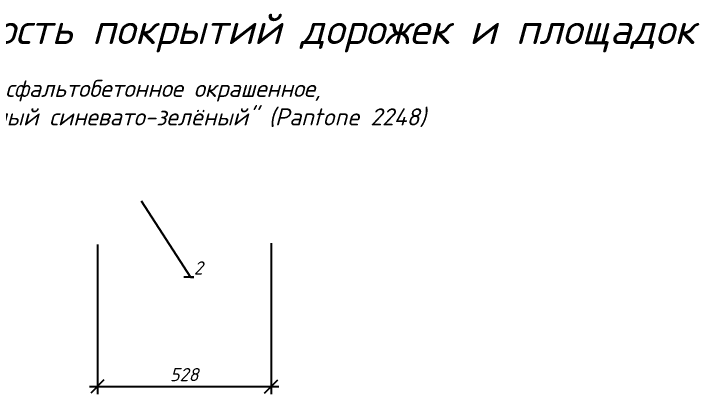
# Model space of a CAD drawing. Header units: millimetres. Extents: x -14 to 241, y 0 to 146.
# Drawn here: x 137.2 to 241.4, y 78.7 to 136.6 of the extents above; entities that cross this region are included whole.
import ezdxf
from ezdxf import colors
from ezdxf.entities.mleader import LeaderData, LeaderLine
from ezdxf.math import Vec2, Vec3

# ---------------------------------------------------------------- set-up
doc = ezdxf.new("R2010")
doc.units = ezdxf.units.MM
doc.header["$PDMODE"] = 34
doc.layers.get('Defpoints').update_dxf_attribs({"color": 4})
doc.styles.get("Standard").update_dxf_attribs({"font": 'isocpeui.ttf', "height": 2.6})
doc.styles.add('Аннотации лист', font='isocpeui.ttf', dxfattribs={"height": 2})
doc.dimstyles.new('лист М0.05', dxfattribs={"dimscale": 2, "dimtxt": 2, "dimasz": 1, "dimexe": 0.6, "dimexo": 0.5, "dimgap": 0.4, "dimtad": 1, "dimdec": 0, "dimlfac": 20, "dimrnd": 0.05, "dimzin": 0, "dimtxsty": 'Аннотации лист', "dimblk": 'OBLIQUE', "dimcen": 0, "dimdle": 0.6, "dimclrd": 5, "dimclre": 5, "dimclrt": 5, "dimadec": 0, "dimazin": 0, "dimtfac": 1, "dimtdec": 0, "dimtofl": 0, "dimtmove": 1, "dimatfit": 3, "dimfxl": 1, "dimtolj": 1, "dimtzin": 0, "dimarcsym": 0})

# ---------------------------------------------------------------- blocks, each defined once
blk = doc.blocks.new('_None')
blk = doc.blocks.new('_Oblique')
at = {"color": 0, "linetype": 'ByBlock', "lineweight": -2}
blk.add_line((-0.5, -0.5), (0.5, 0.5), dxfattribs=at)
blk = doc.blocks.new('*D18')
at = {"color": 5, "linetype": 'Continuous', "lineweight": -2, "ltscale": 0.1, "transparency": 16777216}
for p, q in [((149.91, 101.48), (149.91, 78.67)), ((176.3, 101.69), (176.3, 78.67)), ((148.71, 79.87), (177.5, 79.87))]:
    blk.add_line(p, q, dxfattribs=at)
at = {"layer": 'Defpoints', "color": 0, "linetype": 'Continuous', "ltscale": 0.1, "transparency": 16777216}
for p in [(149.91, 102.48), (176.3, 102.69), (176.3, 79.87)]:
    blk.add_point(p, dxfattribs=at)
at = {"color": 5, "linetype": 'Continuous', "lineweight": -2, "ltscale": 0.1, "transparency": 16777216, "xscale": 2, "yscale": 2, "zscale": 2, "rotation": 180}
blk.add_blockref('_Oblique', (149.91, 79.87), dxfattribs=at)
at = {"color": 5, "linetype": 'Continuous', "lineweight": -2, "ltscale": 0.1, "transparency": 16777216, "xscale": 2, "yscale": 2, "zscale": 2}
blk.add_blockref('_Oblique', (176.3, 79.87), dxfattribs=at)
at = {"color": 5, "linetype": 'Continuous', "lineweight": -3, "ltscale": 0.1, "transparency": 16777216, "insert": (163.1, 81.67), "char_height": 2, "attachment_point": 5, "style": 'Аннотации лист'}
blk.add_mtext('\\A1;528', dxfattribs=at)

msp = doc.modelspace()

# ---------------------------------------------------------------- texts
at = {"color": 0, "ltscale": 3}
for s, insert, char_height, width, attachment_point in [('{\\fISOCPEUR|b1|i1|c204|p34;Ведомость покрытий дорожек и площадок}', (178.837, 133.627), 4.6, 185, 5), ('Покрытие асфальтобетонное окрашенное,\\Pцвет "Светлый синевато-зелёный" (Pantone 2248)', (116.527, 122.698), 2.6, 98.16961, 4)]:
    msp.add_mtext(s, dxfattribs=dict(at, insert=insert, char_height=char_height, width=width, attachment_point=attachment_point))

# ---------------------------------------------------------------- dimensions: what is measured, and where the dimension line sits
at = {"linetype": 'Continuous', "lineweight": -3, "ltscale": 0.1}
dim = msp.add_linear_dim(base=(176.297, 79.871), p1=(149.911, 102.476), p2=(176.297, 102.693), dimstyle='лист М0.05', dxfattribs=at)
dim.commit()
dim.dimension.update_dxf_attribs({"geometry": '*D18', "text_midpoint": (163.104, 81.671)})

# ---------------------------------------------------------------- leaders
at = {"color": 0, "linetype": 'Continuous', "lineweight": -3, "ltscale": 0.1}
ml = msp.add_multileader_mtext('Standard', dxfattribs=at)
ml.set_content('2', style='Аннотации лист')
ml.set_leader_properties()
ml.set_arrow_properties(name='NONE')
ml.build(insert=Vec2(0, 0))
ml.multileader.update_dxf_attribs({"text_left_attachment_type": 6, "text_right_attachment_type": 6, "dogleg_length": 0.5, "arrow_head_size": 1})
ctx = ml.context
ctx.base_point, ctx.char_height, ctx.arrow_head_size, ctx.landing_gap_size, ctx.plane_origin = Vec3(164.56, 96.5), 2, 1, 0, Vec3(155.464, 112.557)
ctx.left_attachment, ctx.right_attachment = 6, 6
notes = []
notes.append((ctx, [(0, (1, 1, 0), (164.06, 96.5), (1, 0), 0.5, [(0, [(156.565, 108.11)], 0, [])])]))
ctx.mtext.insert, ctx.mtext.flow_direction = Vec3(164.56, 98.9), 5
for ctx, leaders in notes:
    for number, flags, end, landing, length, lines in leaders:
        leader = LeaderData()
        leader.index, (leader.has_last_leader_line, leader.has_dogleg_vector, leader.attachment_direction) = number, flags
        leader.last_leader_point, leader.dogleg_vector, leader.dogleg_length = Vec3(end), Vec3(landing), length
        for number, points, colour, breaks in lines:
            line = LeaderLine()
            line.index, line.vertices, line.color, line.breaks = number, Vec3.list(points), colors.encode_raw_color(colour), breaks
            leader.lines.append(line)
        ctx.leaders.append(leader)

doc.saveas('drawing.dxf')
